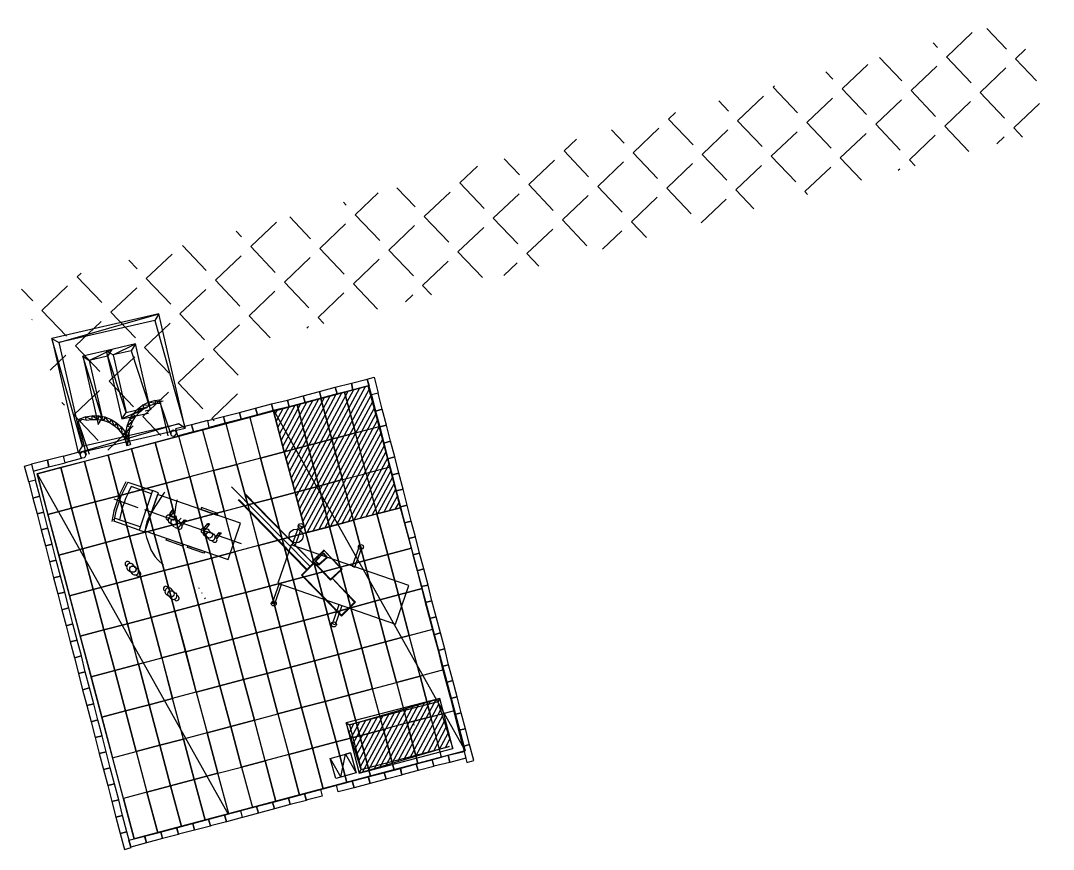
# Model space of a CAD drawing. Header units: millimetres. Extents: x 3063 to 5680, y 734 to 2027.
# Drawn here: x 3063.1 to 3136.9, y 1966.7 to 2025.9 of the extents above; entities that cross this region are included whole.
import ezdxf

# ---------------------------------------------------------------- set-up
doc = ezdxf.new("R2010")
doc.units = ezdxf.units.MM
doc.linetypes.add('atContinuous2', pattern=[0])
doc.linetypes.add('PHANTOM2', pattern=[1.25, 0.625, -0.125, 0.125, -0.125, 0.125, -0.125])
for name, color, linetype in [('UnFound-16', 7, 'Continuous'), ('UnFound-18', 7, 'Continuous'), ('UnFound-25', 7, 'Continuous'), ('UnFound-40', 7, 'Continuous'), ('UnFound-46', 7, 'Continuous'), ('UnFound-50', 7, 'Continuous'), ('UnFound-55', 7, 'Continuous'), ('UnFound-57', 7, 'Continuous'), ('UnFound-58', 7, 'Continuous'), ('Рамка', 7, 'Continuous')]:
    doc.layers.add(name, color=color, linetype=linetype)

msp = doc.modelspace()

# ---------------------------------------------------------------- hatches: boundary and pattern name
at = {"layer": 'Рамка', "linetype": 'PHANTOM2', "true_color": 0x991b1e}
h = msp.add_hatch(dxfattribs=at)
h.set_pattern_fill('ANGLE', color=244, scale=0.5, angle=-46.45728)
h.set_pattern_definition([(313.5427, (3146.2967, 1817.8685), (2.531577, 2.405967), [2.54, -0.9525]), (43.5427, (3146.2967, 1817.8685), (-2.405967, 2.531577), [2.54, -0.9525])])
h.paths.add_polyline_path([(3136.931, 2018.206), (3134.237, 2025.942), (3063.085, 2006.732), (3067.463, 1994.738), (3077.991, 1997.627), (3079.733, 1998.171), (3077.95, 2002.465)])

# ---------------------------------------------------------------- linework, layer by layer
at = {"layer": 'UnFound-16', "color": 0}
msp.add_lwpolyline([(3073.949, 1990.962), (3073.771, 1990.78), (3073.787, 1990.586), (3073.923, 1990.452), (3074.118, 1990.468), (3074.178, 1990.529), (3074.286, 1990.095), (3074.554, 1990.367)], dxfattribs=at)
at = {"layer": 'UnFound-16', "color": 0, "linetype": 'atContinuous2'}
msp.add_circle((3082.778, 1989.1), 0.499, dxfattribs=at)
at = {"layer": 'UnFound-18', "color": 0}
for points in [[(3075.853, 1985.341), (3075.838, 1985.386)], [(3076.066, 1984.983), (3076.051, 1985.028)], [(3076.294, 1984.61), (3076.263, 1984.67)], [(3091.175, 1975.618), (3091.22, 1975.603)]]:
    msp.add_lwpolyline(points, dxfattribs=at)
at = {"layer": 'UnFound-25', "color": 42, "true_color": 0xdda500}
msp.add_lwpolyline([(3074.273, 1991.684), (3074.259, 1991.639), (3074.186, 1991.323), (3074.087, 1990.648), (3074.088, 1990.438)], dxfattribs=at)
at = {"layer": 'UnFound-40', "color": 0}
for points in [[(3071.202, 1967.437), (3064.261, 1993.536), (3087.937, 1999.828), (3094.878, 1973.729), (3071.202, 1967.437)], [(3088.71, 1996.927), (3087.937, 1999.828), (3086.247, 1999.38), (3087.02, 1996.478), (3088.71, 1996.927)], [(3087.02, 1996.478), (3086.247, 1999.38), (3084.557, 1998.931), (3085.329, 1996.03), (3087.02, 1996.478)], [(3083.625, 1995.566), (3082.852, 1998.468), (3081.162, 1998.02), (3081.934, 1995.118), (3083.625, 1995.566)], [(3085.329, 1996.03), (3084.557, 1998.931), (3082.852, 1998.468), (3083.625, 1995.566), (3085.329, 1996.03)], [(3081.934, 1995.118), (3081.162, 1998.02), (3079.472, 1997.571), (3080.244, 1994.67), (3081.934, 1995.118)], [(3078.554, 1994.221), (3077.781, 1997.123), (3076.091, 1996.675), (3076.864, 1993.773), (3078.554, 1994.221)], [(3075.174, 1993.325), (3074.401, 1996.226), (3072.711, 1995.778), (3073.484, 1992.876), (3075.174, 1993.325)], [(3087.792, 1993.577), (3087.02, 1996.478), (3085.329, 1996.03), (3086.102, 1993.128), (3087.792, 1993.577)], [(3071.794, 1992.428), (3071.021, 1995.33), (3069.331, 1994.881), (3070.104, 1991.98), (3071.794, 1992.428)], [(3073.484, 1992.876), (3072.711, 1995.778), (3071.021, 1995.33), (3071.794, 1992.428), (3073.484, 1992.876)], [(3084.397, 1992.665), (3083.625, 1995.566), (3081.934, 1995.118), (3082.707, 1992.217), (3084.397, 1992.665)], [(3086.102, 1993.128), (3085.329, 1996.03), (3083.625, 1995.566), (3084.397, 1992.665), (3086.102, 1993.128)], [(3070.104, 1991.98), (3069.331, 1994.881), (3067.641, 1994.433), (3068.414, 1991.531), (3070.104, 1991.98)], [(3081.017, 1991.768), (3080.244, 1994.67), (3078.554, 1994.221), (3079.327, 1991.32), (3081.017, 1991.768)], [(3082.707, 1992.217), (3081.934, 1995.118), (3080.244, 1994.67), (3081.017, 1991.768), (3082.707, 1992.217)], [(3066.724, 1991.083), (3065.951, 1993.985), (3064.261, 1993.536), (3065.034, 1990.635), (3066.724, 1991.083)], [(3068.414, 1991.531), (3067.641, 1994.433), (3065.951, 1993.985), (3066.724, 1991.083), (3068.414, 1991.531)], [(3079.327, 1991.32), (3078.554, 1994.221), (3076.864, 1993.773), (3077.637, 1990.872), (3079.327, 1991.32)], [(3090.255, 1991.123), (3089.483, 1994.025), (3087.792, 1993.577), (3088.565, 1990.675), (3090.255, 1991.123)], [(3075.947, 1990.423), (3075.174, 1993.325), (3073.484, 1992.876), (3074.257, 1989.975), (3075.947, 1990.423)], [(3077.637, 1990.872), (3076.864, 1993.773), (3075.174, 1993.325), (3075.947, 1990.423), (3077.637, 1990.872)], [(3086.875, 1990.227), (3086.102, 1993.128), (3084.397, 1992.665), (3085.17, 1989.763), (3086.875, 1990.227)], [(3072.567, 1989.527), (3071.794, 1992.428), (3070.104, 1991.98), (3070.877, 1989.078), (3072.567, 1989.527)], [(3074.257, 1989.975), (3073.484, 1992.876), (3071.794, 1992.428), (3072.567, 1989.527), (3074.257, 1989.975)], [(3085.17, 1989.763), (3084.397, 1992.665), (3082.707, 1992.217), (3083.48, 1989.315), (3085.17, 1989.763)], [(3070.877, 1989.078), (3070.104, 1991.98), (3068.414, 1991.531), (3069.187, 1988.63), (3070.877, 1989.078)], [(3081.79, 1988.867), (3081.017, 1991.768), (3079.327, 1991.32), (3080.1, 1988.418), (3081.79, 1988.867)], [(3083.48, 1989.315), (3082.707, 1992.217), (3081.017, 1991.768), (3081.79, 1988.867), (3083.48, 1989.315)], [(3067.497, 1988.182), (3066.724, 1991.083), (3065.034, 1990.635), (3065.807, 1987.733), (3067.497, 1988.182)], [(3069.187, 1988.63), (3068.414, 1991.531), (3066.724, 1991.083), (3067.497, 1988.182), (3069.187, 1988.63)], [(3091.028, 1988.222), (3090.255, 1991.123), (3088.565, 1990.675), (3089.338, 1987.774), (3091.028, 1988.222)], [(3076.72, 1987.522), (3075.947, 1990.423), (3074.257, 1989.975), (3075.03, 1987.073), (3076.72, 1987.522)], [(3078.41, 1987.97), (3077.637, 1990.872), (3075.947, 1990.423), (3076.72, 1987.522), (3078.41, 1987.97)], [(3087.648, 1987.325), (3086.875, 1990.227), (3085.17, 1989.763), (3085.943, 1986.862), (3087.648, 1987.325)], [(3089.338, 1987.774), (3088.565, 1990.675), (3086.875, 1990.227), (3087.648, 1987.325), (3089.338, 1987.774)], [(3073.34, 1986.625), (3072.567, 1989.527), (3070.877, 1989.078), (3071.65, 1986.177), (3073.34, 1986.625)], [(3075.03, 1987.073), (3074.257, 1989.975), (3072.567, 1989.527), (3073.34, 1986.625), (3075.03, 1987.073)], [(3085.943, 1986.862), (3085.17, 1989.763), (3083.48, 1989.315), (3084.253, 1986.414), (3085.943, 1986.862)], [(3071.65, 1986.177), (3070.877, 1989.078), (3069.187, 1988.63), (3069.96, 1985.728), (3071.65, 1986.177)], [(3082.563, 1985.965), (3081.79, 1988.867), (3080.1, 1988.418), (3080.873, 1985.517), (3082.563, 1985.965)], [(3084.253, 1986.414), (3083.48, 1989.315), (3081.79, 1988.867), (3082.563, 1985.965), (3084.253, 1986.414)], [(3068.27, 1985.28), (3067.497, 1988.182), (3065.807, 1987.733), (3066.58, 1984.832), (3068.27, 1985.28)], [(3069.96, 1985.728), (3069.187, 1988.63), (3067.497, 1988.182), (3068.27, 1985.28), (3069.96, 1985.728)], [(3079.183, 1985.069), (3078.41, 1987.97), (3076.72, 1987.522), (3077.493, 1984.62), (3079.183, 1985.069)], [(3080.873, 1985.517), (3080.1, 1988.418), (3078.41, 1987.97), (3079.183, 1985.069), (3080.873, 1985.517)], [(3091.786, 1985.335), (3091.028, 1988.222), (3089.338, 1987.774), (3090.096, 1984.887), (3091.786, 1985.335)], [(3077.493, 1984.62), (3076.72, 1987.522), (3075.03, 1987.073), (3075.803, 1984.172), (3077.493, 1984.62)], [(3088.406, 1984.439), (3087.648, 1987.325), (3085.943, 1986.862), (3086.701, 1983.975), (3088.406, 1984.439)], [(3090.096, 1984.887), (3089.338, 1987.774), (3087.648, 1987.325), (3088.406, 1984.439), (3090.096, 1984.887)], [(3074.113, 1983.724), (3073.34, 1986.625), (3071.65, 1986.177), (3072.423, 1983.275), (3074.113, 1983.724)], [(3075.803, 1984.172), (3075.03, 1987.073), (3073.34, 1986.625), (3074.113, 1983.724), (3075.803, 1984.172)], [(3086.701, 1983.975), (3085.943, 1986.862), (3084.253, 1986.414), (3085.026, 1983.512), (3086.701, 1983.975)], [(3070.733, 1982.827), (3069.96, 1985.728), (3068.27, 1985.28), (3069.043, 1982.379), (3070.733, 1982.827)], [(3072.423, 1983.275), (3071.65, 1986.177), (3069.96, 1985.728), (3070.733, 1982.827), (3072.423, 1983.275)], [(3083.336, 1983.064), (3082.563, 1985.965), (3080.873, 1985.517), (3081.646, 1982.615), (3083.336, 1983.064)], [(3085.026, 1983.512), (3084.253, 1986.414), (3082.563, 1985.965), (3083.336, 1983.064), (3085.026, 1983.512)], [(3069.043, 1982.379), (3068.27, 1985.28), (3066.58, 1984.832), (3067.352, 1981.93), (3069.043, 1982.379)], [(3079.956, 1982.167), (3079.183, 1985.069), (3077.493, 1984.62), (3078.266, 1981.719), (3079.956, 1982.167)], [(3081.646, 1982.615), (3080.873, 1985.517), (3079.183, 1985.069), (3079.956, 1982.167), (3081.646, 1982.615)], [(3092.559, 1982.434), (3091.786, 1985.335), (3090.096, 1984.887), (3090.869, 1981.985), (3092.559, 1982.434)], [(3078.266, 1981.719), (3077.493, 1984.62), (3075.803, 1984.172), (3076.576, 1981.27), (3078.266, 1981.719)], [(3089.179, 1981.537), (3088.406, 1984.439), (3086.701, 1983.975), (3087.474, 1981.074), (3089.179, 1981.537)], [(3090.869, 1981.985), (3090.096, 1984.887), (3088.406, 1984.439), (3089.179, 1981.537), (3090.869, 1981.985)], [(3074.87, 1980.837), (3074.113, 1983.724), (3072.423, 1983.275), (3073.18, 1980.389), (3074.87, 1980.837)], [(3076.576, 1981.27), (3075.803, 1984.172), (3074.113, 1983.724), (3074.886, 1980.822), (3076.576, 1981.27)], [(3085.784, 1980.625), (3085.026, 1983.512), (3083.336, 1983.064), (3084.094, 1980.177), (3085.784, 1980.625)], [(3087.474, 1981.074), (3086.701, 1983.975), (3085.026, 1983.512), (3085.784, 1980.625), (3087.474, 1981.074)], [(3071.505, 1979.925), (3070.733, 1982.827), (3069.043, 1982.379), (3069.815, 1979.477), (3071.505, 1979.925)], [(3073.18, 1980.389), (3072.423, 1983.275), (3070.733, 1982.827), (3071.49, 1979.94), (3073.18, 1980.389)], [(3084.094, 1980.177), (3083.336, 1983.064), (3081.646, 1982.615), (3082.404, 1979.729), (3084.094, 1980.177)], [(3069.815, 1979.477), (3069.043, 1982.379), (3067.352, 1981.93), (3068.125, 1979.029), (3069.815, 1979.477)], [(3080.714, 1979.28), (3079.956, 1982.167), (3078.266, 1981.719), (3079.024, 1978.832), (3080.714, 1979.28)], [(3082.404, 1979.729), (3081.646, 1982.615), (3079.956, 1982.167), (3080.714, 1979.28), (3082.404, 1979.729)], [(3079.024, 1978.832), (3078.266, 1981.719), (3076.576, 1981.27), (3077.333, 1978.384), (3079.024, 1978.832)], [(3089.952, 1978.636), (3089.179, 1981.537), (3087.474, 1981.074), (3088.247, 1978.172), (3089.952, 1978.636)], [(3091.642, 1979.084), (3090.869, 1981.985), (3089.179, 1981.537), (3089.952, 1978.636), (3091.642, 1979.084)], [(3075.628, 1977.95), (3074.87, 1980.837), (3073.18, 1980.389), (3073.938, 1977.502), (3075.628, 1977.95)], [(3077.333, 1978.384), (3076.576, 1981.27), (3074.886, 1980.822), (3075.643, 1977.935), (3077.333, 1978.384)], [(3086.557, 1977.724), (3085.784, 1980.625), (3084.094, 1980.177), (3084.867, 1977.276), (3086.557, 1977.724)], [(3088.247, 1978.172), (3087.474, 1981.074), (3085.784, 1980.625), (3086.557, 1977.724), (3088.247, 1978.172)], [(3072.263, 1977.039), (3071.505, 1979.925), (3069.815, 1979.477), (3070.573, 1976.59), (3072.263, 1977.039)], [(3073.953, 1977.487), (3073.196, 1980.374), (3071.505, 1979.925), (3072.263, 1977.039), (3073.953, 1977.487)], [(3084.867, 1977.276), (3084.094, 1980.177), (3082.404, 1979.729), (3083.177, 1976.827), (3084.867, 1977.276)], [(3070.573, 1976.59), (3069.815, 1979.477), (3068.125, 1979.029), (3068.883, 1976.142), (3070.573, 1976.59)], [(3081.486, 1976.379), (3080.714, 1979.28), (3079.024, 1978.832), (3079.796, 1975.931), (3081.486, 1976.379)], [(3083.161, 1976.842), (3082.404, 1979.729), (3080.714, 1979.28), (3081.471, 1976.394), (3083.161, 1976.842)], [(3092.415, 1976.182), (3091.642, 1979.084), (3089.952, 1978.636), (3090.725, 1975.734), (3092.415, 1976.182)], [(3094.105, 1976.631), (3093.332, 1979.532), (3091.642, 1979.084), (3092.415, 1976.182), (3094.105, 1976.631)], [(3078.106, 1975.482), (3077.333, 1978.384), (3075.643, 1977.935), (3076.416, 1975.034), (3078.106, 1975.482)], [(3079.796, 1975.931), (3079.024, 1978.832), (3077.333, 1978.384), (3078.106, 1975.482), (3079.796, 1975.931)], [(3087.33, 1974.822), (3086.557, 1977.724), (3084.867, 1977.276), (3085.64, 1974.374), (3087.33, 1974.822)], [(3089.02, 1975.271), (3088.247, 1978.172), (3086.557, 1977.724), (3087.33, 1974.822), (3089.02, 1975.271)], [(3073.036, 1974.137), (3072.263, 1977.039), (3070.573, 1976.59), (3071.346, 1973.689), (3073.036, 1974.137)], [(3074.726, 1974.586), (3073.953, 1977.487), (3072.263, 1977.039), (3073.036, 1974.137), (3074.726, 1974.586)], [(3085.64, 1974.374), (3084.867, 1977.276), (3083.177, 1976.827), (3083.949, 1973.926), (3085.64, 1974.374)], [(3071.346, 1973.689), (3070.573, 1976.59), (3068.883, 1976.142), (3069.656, 1973.241), (3071.346, 1973.689)], [(3083.949, 1973.926), (3083.177, 1976.827), (3081.486, 1976.379), (3082.259, 1973.477), (3083.949, 1973.926)], [(3093.188, 1973.281), (3092.415, 1976.182), (3090.725, 1975.734), (3091.497, 1972.833), (3093.188, 1973.281)], [(3078.879, 1972.581), (3078.106, 1975.482), (3076.416, 1975.034), (3077.189, 1972.132), (3078.879, 1972.581)], [(3080.569, 1973.029), (3079.796, 1975.931), (3078.106, 1975.482), (3078.879, 1972.581), (3080.569, 1973.029)], [(3091.497, 1972.833), (3090.725, 1975.734), (3089.02, 1975.271), (3089.793, 1972.369), (3091.497, 1972.833)], [(3077.189, 1972.132), (3076.416, 1975.034), (3074.726, 1974.586), (3075.499, 1971.684), (3077.189, 1972.132)], [(3088.102, 1971.921), (3087.33, 1974.822), (3085.64, 1974.374), (3086.412, 1971.472), (3088.102, 1971.921)], [(3089.793, 1972.369), (3089.02, 1975.271), (3087.33, 1974.822), (3088.102, 1971.921), (3089.793, 1972.369)], [(3073.809, 1971.236), (3073.036, 1974.137), (3071.346, 1973.689), (3072.119, 1970.787), (3073.809, 1971.236)], [(3075.499, 1971.684), (3074.726, 1974.586), (3073.036, 1974.137), (3073.809, 1971.236), (3075.499, 1971.684)], [(3084.722, 1971.024), (3083.949, 1973.926), (3082.259, 1973.477), (3083.032, 1970.576), (3084.722, 1971.024)], [(3086.412, 1971.472), (3085.64, 1974.374), (3083.949, 1973.926), (3084.722, 1971.024), (3086.412, 1971.472)], [(3083.032, 1970.576), (3082.259, 1973.477), (3080.569, 1973.029), (3081.342, 1970.127), (3083.032, 1970.576)], [(3081.342, 1970.127), (3080.569, 1973.029), (3078.879, 1972.581), (3079.652, 1969.679), (3081.342, 1970.127)], [(3077.962, 1969.231), (3077.189, 1972.132), (3075.499, 1971.684), (3076.272, 1968.782), (3077.962, 1969.231)], [(3074.582, 1968.334), (3073.809, 1971.236), (3072.119, 1970.787), (3072.892, 1967.886), (3074.582, 1968.334)], [(3076.272, 1968.782), (3075.499, 1971.684), (3073.809, 1971.236), (3074.582, 1968.334), (3076.272, 1968.782)], [(3072.892, 1967.886), (3072.119, 1970.787), (3070.429, 1970.339), (3071.202, 1967.437), (3072.892, 1967.886)]]:
    msp.add_lwpolyline(points, dxfattribs=at)
at = {"layer": 'UnFound-40', "color": 6}
msp.add_lwpolyline([(3087.937, 1999.828), (3090.255, 1991.123), (3083.48, 1989.315), (3081.162, 1998.02), (3087.937, 1999.828)], dxfattribs=at)
at = {"layer": 'UnFound-40', "color": 254, "true_color": 0xdbdbdb}
for points in [[(3087.937, 1999.828), (3081.206, 1998.035), (3094.878, 1973.729)], [(3081.206, 1998.035), (3094.878, 1973.729), (3077.917, 1969.215)], [(3064.261, 1993.536), (3077.917, 1969.215), (3071.202, 1967.437)]]:
    msp.add_lwpolyline(points, dxfattribs=at)
at = {"layer": 'UnFound-46', "color": 5}
for points in [[(3065.322, 2003.227), (3065.804, 2002.931), (3072.967, 2004.983), (3065.322, 2003.227)], [(3065.804, 2002.931), (3072.967, 2004.983), (3072.671, 2004.501), (3065.804, 2002.931)], [(3072.967, 2004.983), (3072.671, 2004.501), (3074.846, 1996.799), (3072.967, 2004.983)], [(3072.671, 2004.501), (3074.846, 1996.799), (3074.379, 1997.11)], [(3067.201, 1995.044), (3067.497, 1995.526), (3065.322, 2003.227), (3067.201, 1995.044)], [(3067.497, 1995.526), (3065.322, 2003.227), (3065.804, 2002.931), (3067.497, 1995.526)], [(3069.211, 2002.345), (3069.693, 2002.049), (3071.29, 2002.826), (3069.211, 2002.345)], [(3069.693, 2002.049), (3071.29, 2002.826), (3070.994, 2002.344), (3069.693, 2002.049)], [(3071.29, 2002.826), (3070.994, 2002.344), (3072.377, 1998.128), (3071.29, 2002.826)], [(3067.52, 2001.956), (3067.987, 2001.645), (3069.6, 2002.438), (3067.52, 2001.956)], [(3067.987, 2001.645), (3069.6, 2002.438), (3069.304, 2001.956), (3067.987, 2001.645)], [(3070.329, 1997.467), (3070.64, 1997.934), (3069.211, 2002.345), (3070.329, 1997.467)], [(3070.64, 1997.934), (3069.211, 2002.345), (3069.693, 2002.049), (3070.64, 1997.934)], [(3070.994, 2002.344), (3072.377, 1998.128), (3071.989, 1998.035)], [(3068.624, 1997.064), (3068.92, 1997.546), (3067.52, 2001.956), (3068.624, 1997.064)], [(3068.92, 1997.546), (3067.52, 2001.956), (3067.987, 2001.645), (3068.92, 1997.546)], [(3072.136, 1998.276), (3070.329, 1997.467), (3072.23, 1997.887)], [(3072.136, 1998.276), (3070.329, 1997.467), (3070.64, 1997.934), (3072.136, 1998.276)], [(3074.379, 1997.11), (3067.201, 1995.044), (3074.846, 1996.799)], [(3074.379, 1997.11), (3067.201, 1995.044), (3067.497, 1995.526), (3074.379, 1997.11)], [(3086.363, 1975.744), (3086.604, 1975.596), (3093.049, 1977.492), (3086.363, 1975.744)], [(3086.604, 1975.596), (3093.049, 1977.492), (3092.916, 1977.236), (3086.604, 1975.596)], [(3093.049, 1977.492), (3092.916, 1977.236), (3093.992, 1973.917), (3093.049, 1977.492)], [(3087.291, 1972.154), (3087.424, 1972.41), (3086.363, 1975.744), (3087.291, 1972.154)], [(3087.424, 1972.41), (3086.363, 1975.744), (3086.604, 1975.596), (3087.424, 1972.41)], [(3093.736, 1974.05), (3087.291, 1972.154), (3093.992, 1973.917)], [(3093.736, 1974.05), (3087.291, 1972.154), (3087.424, 1972.41), (3093.736, 1974.05)]]:
    msp.add_lwpolyline(points, dxfattribs=at)
at = {"layer": 'UnFound-50', "color": 6}
for points in [[(3087.727, 1999.766), (3083.032, 1991.035)], [(3085.2, 1999.101), (3082.32, 1993.727)], [(3085.634, 1999.21), (3082.444, 1993.279)], [(3086.037, 1999.318), (3082.538, 1992.83)], [(3086.471, 1999.426), (3082.661, 1992.381)], [(3086.89, 1999.55), (3082.785, 1991.932)], [(3087.324, 1999.658), (3082.908, 1991.484)], [(3087.999, 1999.589), (3083.155, 1990.586)], [(3088.122, 1999.14), (3083.264, 1990.153)], [(3082.253, 1998.313), (3081.486, 1996.868)], [(3082.687, 1998.422), (3081.594, 1996.404)], [(3083.106, 1998.545), (3081.718, 1995.956)], [(3083.525, 1998.638), (3081.826, 1995.522)], [(3083.943, 1998.762), (3081.95, 1995.073)], [(3084.377, 1998.87), (3082.073, 1994.625)], [(3084.781, 1998.978), (3082.197, 1994.176)], [(3088.246, 1998.691), (3083.387, 1989.704)], [(3081.416, 1998.097), (3081.239, 1997.765)], [(3081.835, 1998.19), (3081.362, 1997.317)], [(3088.369, 1998.243), (3083.555, 1989.331)], [(3088.463, 1997.794), (3083.974, 1989.454)], [(3088.586, 1997.345), (3084.408, 1989.562)], [(3088.71, 1996.897), (3084.826, 1989.686)], [(3088.833, 1996.448), (3085.23, 1989.794)], [(3088.957, 1995.999), (3085.664, 1989.902)], [(3089.08, 1995.551), (3086.082, 1990.026)], [(3089.189, 1995.117), (3086.501, 1990.119)], [(3089.312, 1994.668), (3086.92, 1990.242)], [(3089.421, 1994.204), (3087.354, 1990.351)], [(3089.545, 1993.756), (3087.758, 1990.459)], [(3089.668, 1993.307), (3088.191, 1990.567)], [(3089.792, 1992.858), (3088.61, 1990.69)], [(3089.9, 1992.425), (3089.044, 1990.799)], [(3090.024, 1991.976), (3089.448, 1990.907)], [(3090.147, 1991.527), (3089.866, 1991.03)]]:
    msp.add_lwpolyline(points, dxfattribs=at)
at = {"layer": 'UnFound-50', "color": 5}
for points in [[(3091.12, 1976.921), (3088.772, 1972.571)], [(3091.538, 1977.045), (3089.19, 1972.694)], [(3091.972, 1977.183), (3089.624, 1972.832)], [(3092.391, 1977.306), (3090.043, 1972.956)], [(3092.809, 1977.43), (3090.461, 1973.079)], [(3092.992, 1977.101), (3090.895, 1973.187)], [(3088.578, 1976.151), (3087.086, 1973.396)], [(3089.011, 1976.29), (3087.225, 1972.963)], [(3089.43, 1976.413), (3087.348, 1972.544)], [(3089.849, 1976.536), (3087.501, 1972.186)], [(3090.282, 1976.675), (3087.934, 1972.324)], [(3090.701, 1976.798), (3088.353, 1972.447)], [(3093.115, 1976.683), (3091.329, 1973.326)], [(3093.253, 1976.249), (3091.747, 1973.449)], [(3086.888, 1975.643), (3086.593, 1975.101)], [(3087.322, 1975.782), (3086.716, 1974.682)], [(3087.741, 1975.905), (3086.84, 1974.234)], [(3088.159, 1976.028), (3086.963, 1973.815)], [(3093.377, 1975.831), (3092.166, 1973.572)], [(3093.5, 1975.412), (3092.6, 1973.711)], [(3093.638, 1974.978), (3093.018, 1973.834)], [(3093.762, 1974.56), (3093.437, 1973.957)]]:
    msp.add_lwpolyline(points, dxfattribs=at)
at = {"layer": 'UnFound-55', "color": 0}
for points in [[(3073.683, 1990.57), (3073.965, 1990.917)], [(3073.788, 1990.496), (3074.07, 1990.843)], [(3074.375, 1990.156), (3074.195, 1990.274), (3074.044, 1990.423)], [(3074.512, 1989.902), (3074.794, 1990.249)], [(3074.603, 1989.813), (3074.9, 1990.175)], [(3074.064, 1989.748), (3073.913, 1989.927), (3073.717, 1990.03)], [(3076.193, 1989.646), (3076.475, 1989.993)], [(3076.299, 1989.572), (3076.566, 1989.904)], [(3076.886, 1989.232), (3076.69, 1989.335), (3076.539, 1989.514)], [(3076.559, 1988.839), (3076.423, 1989.003), (3076.228, 1989.106)], [(3077.008, 1988.993), (3077.29, 1989.34)], [(3077.114, 1988.889), (3077.38, 1989.251)], [(3070.746, 1986.679), (3070.927, 1986.561), (3071.079, 1986.382)], [(3071.088, 1987.056), (3071.224, 1986.893), (3071.42, 1986.759)], [(3073.83, 1985.31), (3073.966, 1985.146), (3074.162, 1985.013)], [(3073.488, 1984.933), (3073.669, 1984.814), (3073.821, 1984.635)]]:
    msp.add_lwpolyline(points, dxfattribs=at)
at = {"layer": 'UnFound-55', "color": 0, "linetype": 'atContinuous2'}
for centre, radius in [((3074.025, 1990.872), 0.0531), ((3074.061, 1990.092), 0.222), ((3074.855, 1990.205), 0.0531), ((3076.535, 1989.948), 0.0531), ((3076.571, 1989.168), 0.222), ((3077.35, 1989.295), 0.0531), ((3071.106, 1986.728), 0.222), ((3073.833, 1984.966), 0.222)]:
    msp.add_circle(centre, radius, dxfattribs=at)
for centre, radius, start, end in [((3073.654, 1990.405), 0.18, 25.63666, 266.36684), ((3073.895, 1990.227), 0.265, 50.87956, 231.24223), ((3074.242, 1989.945), 0.265, 230.8856, 51.24168), ((3074.454, 1989.767), 0.18, 195.76539, 76.49023), ((3076.164, 1989.481), 0.18, 25.63666, 266.36684), ((3076.391, 1989.318), 0.265, 50.87956, 231.24223), ((3076.738, 1989.036), 0.265, 230.8856, 51.24168), ((3076.949, 1988.828), 0.18, 195.76539, 76.49023), ((3070.728, 1987.099), 0.18, 12.70002, 253.42484), ((3070.925, 1986.875), 0.265, 47.82023, 228.1763), ((3071.257, 1986.578), 0.265, 227.81418, 48.17685), ((3071.498, 1986.4), 0.18, 202.57128, 83.30147), ((3073.47, 1985.322), 0.18, 12.70002, 253.42484), ((3073.667, 1985.129), 0.265, 47.82023, 228.1763), ((3073.999, 1984.832), 0.265, 227.81418, 48.17685), ((3074.24, 1984.654), 0.18, 202.57128, 83.30147)]:
    msp.add_arc(centre, radius, start, end, dxfattribs=at)
at = {"layer": 'UnFound-57', "color": 1}
for points in [[(3085.584, 1999.734), (3086.736, 2000.028), (3086.845, 1999.534), (3085.708, 1999.255), (3085.584, 1999.734)], [(3086.736, 2000.028), (3087.858, 2000.322), (3087.997, 1999.828), (3086.845, 1999.534), (3086.736, 2000.028)], [(3094.989, 1972.906), (3095.483, 1973.045), (3095.174, 1974.181), (3094.695, 1974.058), (3095.174, 1974.181), (3094.895, 1975.318), (3094.401, 1975.209), (3094.895, 1975.318), (3094.586, 1976.455), (3094.107, 1976.331), (3094.586, 1976.455), (3094.292, 1977.607), (3093.813, 1977.483), (3094.292, 1977.607), (3093.998, 1978.758), (3093.504, 1978.619), (3093.998, 1978.758), (3093.689, 1979.895), (3093.21, 1979.771), (3093.689, 1979.895), (3093.41, 1981.032), (3092.931, 1980.908), (3093.41, 1981.032), (3093.101, 1982.168), (3092.622, 1982.045), (3093.101, 1982.168), (3092.807, 1983.32), (3092.328, 1983.196), (3092.807, 1983.32), (3092.498, 1984.457), (3092.019, 1984.333), (3092.498, 1984.457), (3092.219, 1985.594), (3091.725, 1985.485), (3092.219, 1985.594), (3091.925, 1986.745), (3091.431, 1986.606), (3091.925, 1986.745), (3091.616, 1987.882), (3091.137, 1987.758), (3091.616, 1987.882), (3091.321, 1989.034), (3090.843, 1988.91), (3091.321, 1989.034), (3091.013, 1990.17), (3090.534, 1990.047), (3091.013, 1990.17), (3090.734, 1991.307), (3090.255, 1991.183), (3090.734, 1991.307), (3090.439, 1992.459), (3089.946, 1992.32), (3090.439, 1992.459), (3090.13, 1993.596), (3089.652, 1993.472), (3090.13, 1993.596), (3089.836, 1994.747), (3089.343, 1994.608), (3089.836, 1994.747), (3089.543, 1995.869), (3089.064, 1995.745), (3089.543, 1995.869), (3089.248, 1997.021), (3088.77, 1996.897), (3089.248, 1997.021), (3088.939, 1998.157), (3088.461, 1998.034), (3088.939, 1998.157), (3088.645, 1999.309), (3088.167, 1999.185), (3087.858, 2000.322), (3088.366, 2000.446), (3088.645, 1999.309), (3088.167, 1999.185), (3088.461, 1998.034), (3088.77, 1996.897), (3089.064, 1995.745), (3089.343, 1994.608), (3089.652, 1993.472), (3089.946, 1992.32), (3090.255, 1991.183), (3090.534, 1990.047), (3090.843, 1988.91), (3091.137, 1987.758), (3091.431, 1986.606), (3091.725, 1985.485), (3092.019, 1984.333), (3092.328, 1983.196), (3092.622, 1982.045), (3092.931, 1980.908), (3093.21, 1979.771), (3093.504, 1978.619), (3093.813, 1977.483), (3094.107, 1976.331), (3094.401, 1975.209), (3094.695, 1974.058), (3094.989, 1972.906)], [(3082.159, 1998.822), (3083.296, 1999.131), (3083.42, 1998.652), (3082.283, 1998.343), (3082.159, 1998.822)], [(3083.296, 1999.131), (3084.448, 1999.425), (3084.571, 1998.946), (3083.42, 1998.652), (3083.296, 1999.131)], [(3084.448, 1999.425), (3085.584, 1999.734), (3085.708, 1999.255), (3084.571, 1998.946), (3084.448, 1999.425)], [(3071.805, 1998.454), (3071.927, 1998.245), (3071.433, 1998.166), (3071.805, 1998.454)], [(3072.223, 1998.667), (3072.315, 1998.428), (3071.805, 1998.454), (3072.223, 1998.667)], [(3072.315, 1998.428), (3071.805, 1998.454), (3071.927, 1998.245), (3072.315, 1998.428)], [(3072.672, 1998.79), (3072.719, 1998.566), (3072.223, 1998.667), (3072.672, 1998.79)], [(3072.719, 1998.566), (3072.223, 1998.667), (3072.315, 1998.428), (3072.719, 1998.566)], [(3073.138, 1998.599), (3072.672, 1998.79), (3073.151, 1998.854)], [(3073.138, 1998.599), (3072.672, 1998.79), (3072.719, 1998.566), (3073.138, 1998.599)], [(3073.846, 1996.327), (3073.032, 1998.703), (3073.272, 1998.765)], [(3073.846, 1996.327), (3073.032, 1998.703), (3073.607, 1996.265)], [(3079.871, 1998.249), (3081.022, 1998.543), (3081.146, 1998.064), (3080.01, 1997.755), (3079.871, 1998.249)], [(3081.022, 1998.543), (3082.159, 1998.822), (3082.283, 1998.343), (3081.146, 1998.064), (3081.022, 1998.543)], [(3067.705, 1997.611), (3067.767, 1997.372), (3067.257, 1997.457), (3067.705, 1997.611)], [(3068.169, 1997.69), (3068.186, 1997.435), (3067.705, 1997.611), (3068.169, 1997.69)], [(3068.186, 1997.435), (3067.705, 1997.611), (3067.767, 1997.372), (3068.186, 1997.435)], [(3068.649, 1997.694), (3068.606, 1997.438), (3068.169, 1997.69), (3068.649, 1997.694)], [(3068.606, 1997.438), (3068.169, 1997.69), (3068.186, 1997.435), (3068.606, 1997.438)], [(3069.041, 1997.367), (3068.649, 1997.694), (3068.606, 1997.438), (3069.041, 1997.367)], [(3069.099, 1997.607), (3069.041, 1997.367), (3068.649, 1997.694), (3069.099, 1997.607)], [(3069.432, 1997.22), (3069.099, 1997.607), (3069.041, 1997.367), (3069.432, 1997.22)], [(3069.55, 1997.431), (3069.432, 1997.22), (3069.099, 1997.607), (3069.55, 1997.431)], [(3071.106, 1997.803), (3071.317, 1997.655), (3070.869, 1997.412), (3071.106, 1997.803)], [(3071.317, 1997.655), (3070.869, 1997.412), (3071.08, 1997.294), (3071.317, 1997.655)], [(3071.433, 1998.166), (3071.599, 1997.972), (3071.106, 1997.803), (3071.433, 1998.166)], [(3071.599, 1997.972), (3071.106, 1997.803), (3071.317, 1997.655), (3071.599, 1997.972)], [(3071.927, 1998.245), (3071.433, 1998.166), (3071.599, 1997.972), (3071.927, 1998.245)], [(3074.157, 1996.764), (3074.296, 1996.27), (3075.433, 1996.579), (3075.309, 1997.058), (3075.433, 1996.579), (3076.57, 1996.858), (3076.461, 1997.352), (3077.582, 1997.646), (3077.706, 1997.167), (3076.57, 1996.858), (3076.461, 1997.352), (3075.309, 1997.058), (3074.157, 1996.764)], [(3077.582, 1997.646), (3078.734, 1997.94), (3078.858, 1997.461), (3077.706, 1997.167), (3077.582, 1997.646)], [(3078.734, 1997.94), (3079.871, 1998.249), (3080.01, 1997.755), (3078.858, 1997.461), (3078.734, 1997.94)], [(3068.012, 1994.931), (3067.198, 1997.307), (3067.437, 1997.369)], [(3068.012, 1994.931), (3067.198, 1997.307), (3067.772, 1994.869)], [(3067.767, 1997.372), (3067.257, 1997.457), (3067.364, 1997.234)], [(3069.794, 1996.983), (3069.55, 1997.431), (3069.432, 1997.22), (3069.794, 1996.983)], [(3069.942, 1997.194), (3069.794, 1996.983), (3069.55, 1997.431), (3069.942, 1997.194)], [(3070.111, 1996.701), (3069.942, 1997.194), (3069.794, 1996.983), (3070.111, 1996.701)], [(3070.304, 1996.868), (3070.111, 1996.701), (3069.942, 1997.194), (3070.304, 1996.868)], [(3070.368, 1996.358), (3070.304, 1996.868), (3070.111, 1996.701), (3070.368, 1996.358)], [(3070.592, 1996.495), (3070.368, 1996.358), (3070.304, 1996.868), (3070.592, 1996.495)], [(3070.693, 1996.961), (3070.933, 1996.903), (3070.607, 1996.51), (3070.693, 1996.961)], [(3070.933, 1996.903), (3070.607, 1996.51), (3070.847, 1996.482), (3070.933, 1996.903)], [(3070.869, 1997.412), (3071.08, 1997.294), (3070.693, 1996.961), (3070.869, 1997.412)], [(3071.08, 1997.294), (3070.693, 1996.961), (3070.933, 1996.903), (3071.08, 1997.294)], [(3070.566, 1995.985), (3070.592, 1996.495), (3070.368, 1996.358), (3070.566, 1995.985)], [(3070.805, 1996.077), (3070.566, 1995.985), (3070.592, 1996.495), (3070.805, 1996.077)], [(3070.689, 1995.567), (3070.805, 1996.077), (3070.566, 1995.985), (3070.689, 1995.567)], [(3070.607, 1996.51), (3070.847, 1996.482), (3070.611, 1996.031), (3070.607, 1996.51)], [(3070.847, 1996.482), (3070.611, 1996.031), (3070.85, 1996.063), (3070.847, 1996.482)], [(3070.689, 1995.567), (3070.805, 1996.077), (3070.929, 1995.629)], [(3074.116, 1996.269), (3074.191, 1996.344), (3074.235, 1996.45), (3074.204, 1996.539), (3074.128, 1996.614), (3074.023, 1996.658), (3073.918, 1996.642), (3073.844, 1996.566), (3073.815, 1996.446), (3073.831, 1996.342), (3073.906, 1996.267), (3074.026, 1996.238), (3074.116, 1996.269)], [(3070.611, 1996.031), (3070.85, 1996.063), (3070.689, 1995.567), (3070.611, 1996.031)], [(3070.85, 1996.063), (3070.689, 1995.567), (3070.929, 1995.629)], [(3063.851, 1994.237), (3063.989, 1993.744), (3065.111, 1994.038), (3065.002, 1994.531), (3065.111, 1994.038), (3066.263, 1994.332), (3066.139, 1994.81), (3067.276, 1995.119), (3067.4, 1994.641), (3066.263, 1994.332), (3066.139, 1994.81), (3065.002, 1994.531), (3063.851, 1994.237)], [(3067.654, 1994.718), (3067.728, 1994.793), (3067.757, 1994.883), (3067.726, 1995.003), (3067.651, 1995.077), (3067.561, 1995.107), (3067.441, 1995.076), (3067.367, 1995), (3067.337, 1994.91), (3067.368, 1994.79), (3067.444, 1994.716), (3067.534, 1994.687), (3067.654, 1994.718)], [(3070.503, 1966.697), (3070.982, 1966.821), (3070.673, 1967.958), (3070.194, 1967.834), (3070.673, 1967.958), (3070.379, 1969.11), (3069.9, 1968.986), (3070.379, 1969.11), (3070.1, 1970.246), (3069.606, 1970.108), (3070.1, 1970.246), (3069.791, 1971.383), (3069.312, 1971.259), (3069.791, 1971.383), (3069.497, 1972.535), (3069.003, 1972.396), (3069.497, 1972.535), (3069.188, 1973.671), (3068.709, 1973.548), (3069.188, 1973.671), (3068.909, 1974.808), (3068.415, 1974.699), (3068.909, 1974.808), (3068.6, 1975.945), (3068.121, 1975.821), (3068.6, 1975.945), (3068.306, 1977.097), (3067.827, 1976.973), (3068.306, 1977.097), (3068.012, 1978.248), (3067.518, 1978.109), (3068.012, 1978.248), (3067.703, 1979.385), (3067.224, 1979.261), (3067.703, 1979.385), (3067.424, 1980.522), (3066.945, 1980.398), (3067.424, 1980.522), (3067.115, 1981.658), (3066.636, 1981.535), (3067.115, 1981.658), (3066.821, 1982.81), (3066.342, 1982.686), (3066.821, 1982.81), (3066.527, 1983.962), (3066.033, 1983.823), (3066.527, 1983.962), (3066.233, 1985.084), (3065.739, 1984.975), (3066.233, 1985.084), (3065.939, 1986.235), (3065.445, 1986.097), (3065.939, 1986.235), (3065.63, 1987.372), (3065.151, 1987.248), (3065.63, 1987.372), (3065.336, 1988.524), (3064.857, 1988.4), (3065.336, 1988.524), (3065.027, 1989.66), (3064.548, 1989.537), (3065.027, 1989.66), (3064.748, 1990.797), (3064.269, 1990.674), (3064.748, 1990.797), (3064.454, 1991.949), (3063.96, 1991.81), (3064.454, 1991.949), (3064.145, 1993.086), (3063.666, 1992.962), (3063.357, 1994.098), (3063.851, 1994.237), (3064.145, 1993.086), (3063.666, 1992.962), (3063.96, 1991.81), (3064.269, 1990.674), (3064.548, 1989.537), (3064.857, 1988.4), (3065.151, 1987.248), (3065.445, 1986.097), (3065.739, 1984.975), (3066.033, 1983.823), (3066.342, 1982.686), (3066.636, 1981.535), (3066.945, 1980.398), (3067.224, 1979.261), (3067.518, 1978.109), (3067.827, 1976.973), (3068.121, 1975.821), (3068.415, 1974.699), (3068.709, 1973.548), (3069.003, 1972.396), (3069.312, 1971.259), (3069.606, 1970.108), (3069.9, 1968.986), (3070.194, 1967.834), (3070.503, 1966.697)], [(3092.514, 1973.111), (3093.651, 1973.42), (3093.775, 1972.911), (3092.638, 1972.632), (3092.514, 1973.111)], [(3093.651, 1973.42), (3094.788, 1973.699), (3094.912, 1973.22), (3093.775, 1972.911), (3093.651, 1973.42)], [(3089.089, 1972.199), (3090.241, 1972.493), (3090.35, 1971.999), (3089.213, 1971.72), (3089.089, 1972.199)], [(3090.226, 1972.508), (3091.378, 1972.802), (3091.502, 1972.323), (3090.35, 1972.029), (3090.226, 1972.508)], [(3091.378, 1972.802), (3092.5, 1973.096), (3092.623, 1972.617), (3091.502, 1972.323), (3091.378, 1972.802)], [(3086.801, 1971.596), (3087.953, 1971.89), (3088.077, 1971.411), (3086.94, 1971.102), (3086.801, 1971.596)], [(3087.938, 1971.905), (3089.089, 1972.199), (3089.213, 1971.72), (3088.077, 1971.411), (3087.938, 1971.905)], [(3083.376, 1970.684), (3084.528, 1970.978), (3084.652, 1970.499), (3083.5, 1970.205), (3083.376, 1970.684)], [(3085.664, 1971.287), (3086.801, 1971.596), (3086.94, 1971.102), (3085.788, 1970.808), (3085.664, 1971.287)], [(3081.103, 1970.066), (3082.24, 1970.375), (3082.363, 1969.896), (3081.227, 1969.587), (3081.103, 1970.066)], [(3082.24, 1970.375), (3083.391, 1970.669), (3083.515, 1970.19), (3082.363, 1969.896), (3082.24, 1970.375)], [(3078.829, 1969.478), (3079.951, 1969.772), (3080.09, 1969.278), (3078.938, 1968.984), (3078.829, 1969.478)], [(3079.951, 1969.772), (3081.103, 1970.066), (3081.227, 1969.587), (3080.09, 1969.278), (3079.951, 1969.772)], [(3075.39, 1968.551), (3076.526, 1968.859), (3076.65, 1968.351), (3075.513, 1968.072), (3075.39, 1968.551)], [(3076.526, 1968.859), (3077.663, 1969.168), (3077.802, 1968.675), (3076.65, 1968.381), (3076.526, 1968.859)], [(3077.663, 1969.168), (3078.8, 1969.447), (3078.923, 1968.969), (3077.802, 1968.675), (3077.663, 1969.168)], [(3073.101, 1967.947), (3074.253, 1968.242), (3074.377, 1967.763), (3073.225, 1967.469), (3073.101, 1967.947)], [(3074.238, 1968.256), (3075.39, 1968.551), (3075.513, 1968.072), (3074.362, 1967.778), (3074.238, 1968.256)], [(3070.813, 1967.344), (3071.965, 1967.639), (3072.088, 1967.16), (3070.952, 1966.851), (3070.813, 1967.344)], [(3071.949, 1967.653), (3073.101, 1967.947), (3073.225, 1967.469), (3072.088, 1967.16), (3071.949, 1967.653)]]:
    msp.add_lwpolyline(points, dxfattribs=at)
at = {"layer": 'UnFound-58', "color": 5}
for points in [[(3070.756, 1992.944), (3072.514, 1992.344)], [(3072.441, 1992.119), (3070.983, 1992.631)], [(3078.163, 1992.614), (3083.799, 1986.919)], [(3071.49, 1991.122), (3069.761, 1991.722)], [(3072.514, 1992.344), (3071.548, 1989.518), (3071.954, 1989.387), (3072.935, 1992.197), (3072.514, 1992.344)], [(3072.876, 1992.077), (3071.968, 1989.462), (3077.92, 1987.411), (3078.813, 1990.012), (3072.876, 1992.077)], [(3073.384, 1992.231), (3073.325, 1992.171), (3072.688, 1991.191), (3072.378, 1990.664), (3072.23, 1990.393), (3072.112, 1990.122), (3072.04, 1989.837), (3071.997, 1989.552), (3072.014, 1989.267), (3072.092, 1988.983), (3072.291, 1988.4), (3072.398, 1988.116), (3072.535, 1987.863), (3072.702, 1987.609), (3072.899, 1987.386), (3073.307, 1987.014)], [(3083.576, 1986.693), (3078.65, 1991.689), (3078.71, 1991.69), (3083.576, 1986.693)], [(3083.576, 1986.693), (3078.65, 1991.689), (3083.547, 1986.663)], [(3079.111, 1992.128), (3079.111, 1992.068), (3084.008, 1987.131), (3079.111, 1992.128)], [(3079.111, 1992.068), (3084.008, 1987.131), (3083.978, 1987.101)], [(3074.075, 1990.213), (3071.956, 1990.96)], [(3076.016, 1991.128), (3075.972, 1990.993), (3077.145, 1990.583), (3077.189, 1990.718), (3076.016, 1991.128)], [(3069.653, 1990.312), (3069.788, 1990.268)], [(3070.163, 1990.257), (3069.802, 1990.374)], [(3071.621, 1989.744), (3070.133, 1990.256)], [(3071.548, 1989.518), (3069.759, 1990.148)], [(3076.691, 1989.305), (3074.571, 1990.052)], [(3082.498, 1988.438), (3082.996, 1989.851), (3083.192, 1989.777), (3082.694, 1988.364), (3082.498, 1988.438)], [(3073.487, 1988.8), (3073.546, 1988.92), (3074.719, 1988.51), (3074.675, 1988.374), (3073.487, 1988.8)], [(3078.885, 1988.543), (3077.157, 1989.144)], [(3075.02, 1988.272), (3075.049, 1988.393), (3076.252, 1987.983), (3076.193, 1987.862), (3075.02, 1988.272)], [(3082.438, 1988.467), (3081.471, 1985.732), (3089.888, 1982.802), (3090.84, 1985.552), (3082.438, 1988.467)], [(3084.794, 1988.112), (3084.006, 1987.311), (3083.946, 1987.31), (3084.794, 1988.112)], [(3084.794, 1988.112), (3084.006, 1987.311), (3084.809, 1988.067)], [(3086.079, 1986.728), (3084.779, 1988.067), (3084.824, 1988.112)], [(3086.019, 1986.728), (3086.079, 1986.728), (3084.779, 1988.067), (3086.019, 1986.728)], [(3086.992, 1986.87), (3087.491, 1988.283), (3087.295, 1988.357), (3086.797, 1986.944), (3086.992, 1986.87)], [(3084.067, 1987.221), (3083.22, 1986.3), (3083.16, 1986.3), (3084.067, 1987.221)], [(3084.067, 1987.221), (3083.22, 1986.3), (3084.097, 1987.192)], [(3084.006, 1987.311), (3083.946, 1987.31), (3085.246, 1986.002), (3084.006, 1987.311)], [(3083.946, 1987.31), (3085.246, 1986.002), (3085.246, 1985.942), (3083.946, 1987.31)], [(3084.141, 1987.297), (3084.201, 1987.297), (3084.736, 1987.871), (3084.141, 1987.297)], [(3084.398, 1987.014), (3084.398, 1987.074), (3084.141, 1987.297), (3084.398, 1987.014)], [(3084.398, 1987.074), (3084.141, 1987.297), (3084.201, 1987.297), (3084.398, 1987.074)], [(3084.201, 1987.297), (3084.736, 1987.871), (3084.766, 1987.842)], [(3085.023, 1987.559), (3084.948, 1987.573), (3084.398, 1987.014), (3085.023, 1987.559)], [(3084.948, 1987.573), (3084.398, 1987.014), (3084.398, 1987.074), (3084.948, 1987.573)], [(3084.736, 1987.841), (3085.023, 1987.559), (3084.766, 1987.872)], [(3084.736, 1987.841), (3085.023, 1987.559), (3084.948, 1987.573), (3084.736, 1987.841)], [(3085.246, 1986.002), (3085.246, 1985.942), (3086.019, 1986.728), (3085.246, 1986.002)], [(3085.246, 1985.942), (3086.019, 1986.728), (3086.079, 1986.728), (3085.246, 1985.942)], [(3083.22, 1986.3), (3083.16, 1986.3), (3086.016, 1983.43), (3083.22, 1986.3)], [(3083.16, 1986.3), (3086.016, 1983.43), (3086.016, 1983.37), (3083.16, 1986.3)], [(3087.028, 1984.368), (3085.35, 1986.078), (3085.38, 1986.108)], [(3086.968, 1984.367), (3087.028, 1984.368), (3085.35, 1986.078), (3086.968, 1984.367)], [(3081.561, 1985.702), (3081.078, 1984.304), (3081.258, 1984.246), (3081.741, 1985.644), (3081.561, 1985.702)], [(3086.016, 1983.37), (3086.968, 1984.367), (3087.028, 1984.368), (3086.016, 1983.37)], [(3086.016, 1983.43), (3086.016, 1983.37), (3086.968, 1984.367), (3086.016, 1983.43)], [(3086.055, 1984.135), (3085.572, 1982.737), (3085.376, 1982.81), (3085.86, 1984.208), (3086.055, 1984.135)]]:
    msp.add_lwpolyline(points, dxfattribs=at)
at = {"layer": 'UnFound-58', "color": 8, "true_color": 0x808080}
msp.add_lwpolyline([(3087.066, 1972.167), (3085.616, 1971.751), (3085.229, 1973.202), (3086.665, 1973.603), (3087.066, 1972.167)], dxfattribs=at)
at = {"layer": 'UnFound-58', "color": 4}
for points in [[(3085.229, 1973.202), (3085.99, 1971.859), (3086.306, 1973.51)], [(3086.306, 1973.51), (3087.066, 1972.167), (3085.99, 1971.859)], [(3086.665, 1973.603), (3086.306, 1973.51), (3087.066, 1972.167)]]:
    msp.add_lwpolyline(points, dxfattribs=at)
at = {"layer": 'UnFound-58', "color": 5, "linetype": 'atContinuous2'}
for centre in [(3083.117, 1989.807), (3087.416, 1988.313), (3081.184, 1984.275), (3085.482, 1982.781)]:
    msp.add_circle(centre, 0.179, dxfattribs=at)
for centre, start, end in [((3077.157, 1989.069), 149.12463, 171.86658), ((3077.293, 1989.025), 149.03182, 171.54189), ((3077.653, 1988.908), 150.84433, 169.78449)]:
    msp.add_arc(centre, 7.62, start, end, dxfattribs=at)

doc.saveas('drawing.dxf')
